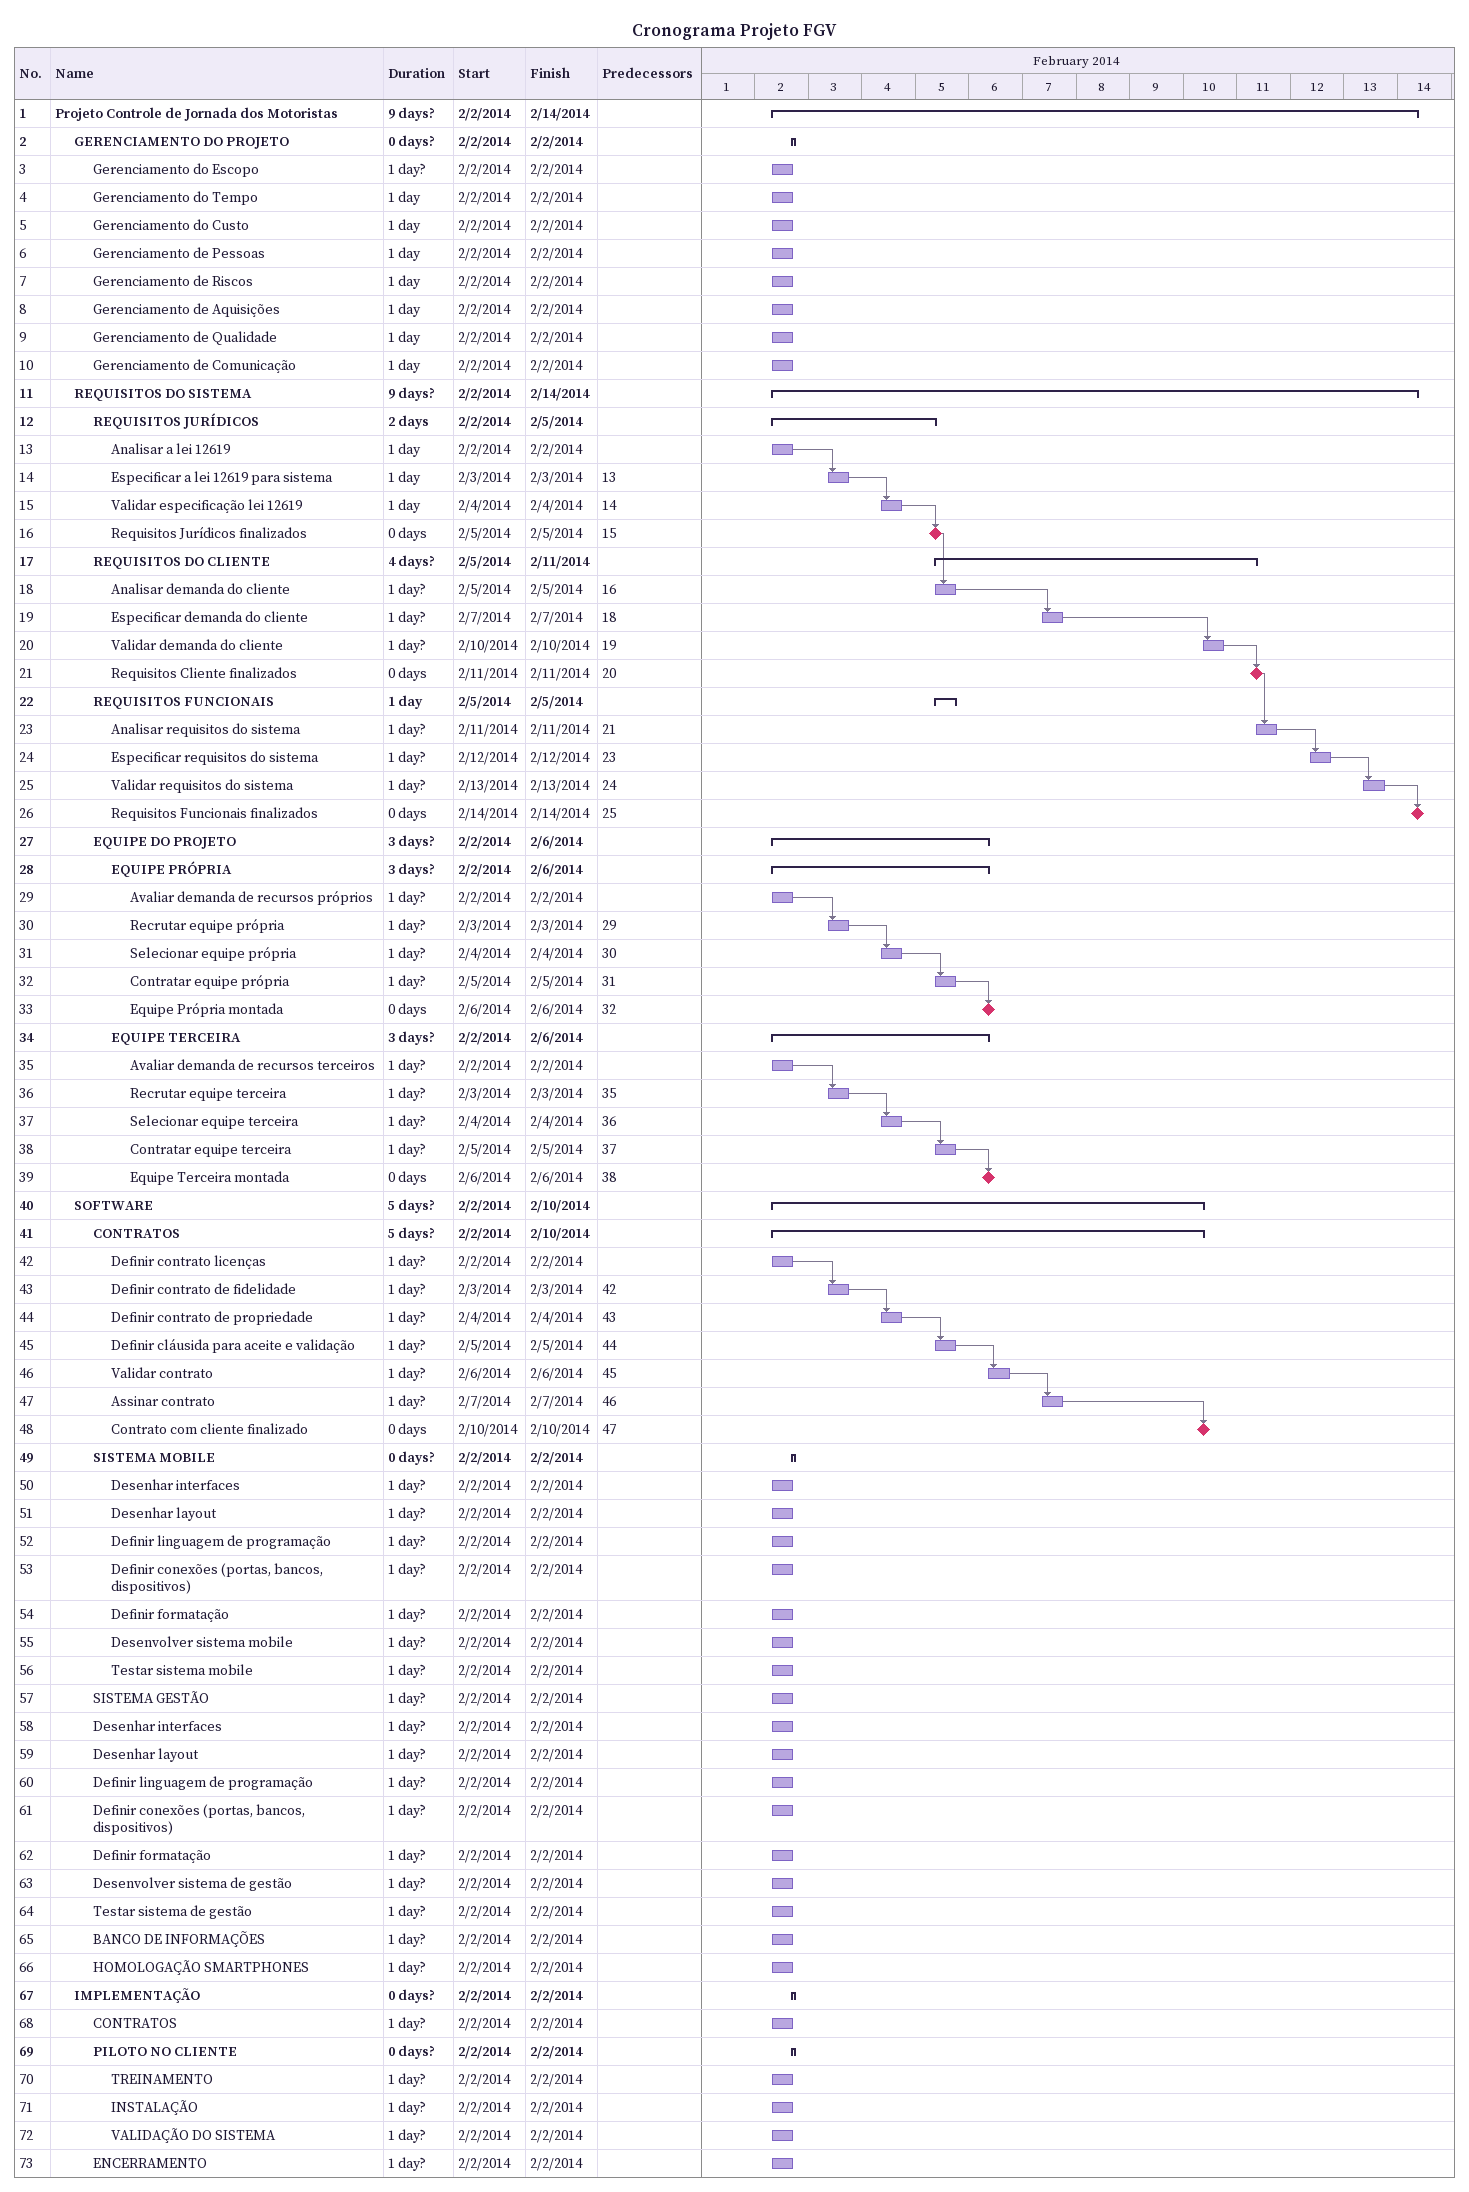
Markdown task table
Cronograma Projeto FGV

| ID | Level | Task | Duration | Start | Finish | Predecessors |
|---|---|---|---|---|---|---|
| 1 | 1 | **Projeto Controle de Jornada dos Motoristas** | 9d? | 2014-02-02 | 2014-02-14 |  |
| 2 | 2 | **GERENCIAMENTO DO PROJETO** | 0d? | 2014-02-02 | 2014-02-02 |  |
| 3 | 3 | Gerenciamento do Escopo | 1d? | 2014-02-02 | 2014-02-02 |  |
| 4 | 3 | Gerenciamento do Tempo | 1d | 2014-02-02 | 2014-02-02 |  |
| 5 | 3 | Gerenciamento do Custo | 1d | 2014-02-02 | 2014-02-02 |  |
| 6 | 3 | Gerenciamento de Pessoas | 1d | 2014-02-02 | 2014-02-02 |  |
| 7 | 3 | Gerenciamento de Riscos | 1d | 2014-02-02 | 2014-02-02 |  |
| 8 | 3 | Gerenciamento de Aquisições | 1d | 2014-02-02 | 2014-02-02 |  |
| 9 | 3 | Gerenciamento de Qualidade | 1d | 2014-02-02 | 2014-02-02 |  |
| 10 | 3 | Gerenciamento de Comunicação | 1d | 2014-02-02 | 2014-02-02 |  |
| 11 | 2 | **REQUISITOS DO SISTEMA** | 9d? | 2014-02-02 | 2014-02-14 |  |
| 12 | 3 | **REQUISITOS JURÍDICOS** | 2d | 2014-02-02 | 2014-02-05 |  |
| 13 | 4 | Analisar a lei 12619 | 1d | 2014-02-02 | 2014-02-02 |  |
| 14 | 4 | Especificar a lei 12619 para sistema | 1d | 2014-02-03 | 2014-02-03 | 13 |
| 15 | 4 | Validar especificação lei 12619 | 1d | 2014-02-04 | 2014-02-04 | 14 |
| 16 | 4 | Requisitos Jurídicos finalizados | 0d | 2014-02-05 | 2014-02-05 | 15 |
| 17 | 3 | **REQUISITOS DO CLIENTE** | 4d? | 2014-02-05 | 2014-02-11 |  |
| 18 | 4 | Analisar demanda do cliente | 1d? | 2014-02-05 | 2014-02-05 | 16 |
| 19 | 4 | Especificar demanda do cliente | 1d? | 2014-02-07 | 2014-02-07 | 18 |
| 20 | 4 | Validar demanda do cliente | 1d? | 2014-02-10 | 2014-02-10 | 19 |
| 21 | 4 | Requisitos Cliente finalizados | 0d | 2014-02-11 | 2014-02-11 | 20 |
| 22 | 3 | **REQUISITOS FUNCIONAIS** | 1d | 2014-02-05 | 2014-02-05 |  |
| 23 | 4 | Analisar requisitos do sistema | 1d? | 2014-02-11 | 2014-02-11 | 21 |
| 24 | 4 | Especificar requisitos do sistema | 1d? | 2014-02-12 | 2014-02-12 | 23 |
| 25 | 4 | Validar requisitos do sistema | 1d? | 2014-02-13 | 2014-02-13 | 24 |
| 26 | 4 | Requisitos Funcionais finalizados | 0d | 2014-02-14 | 2014-02-14 | 25 |
| 27 | 3 | **EQUIPE DO PROJETO** | 3d? | 2014-02-02 | 2014-02-06 |  |
| 28 | 4 | **EQUIPE PRÓPRIA** | 3d? | 2014-02-02 | 2014-02-06 |  |
| 29 | 5 | Avaliar demanda de recursos próprios | 1d? | 2014-02-02 | 2014-02-02 |  |
| 30 | 5 | Recrutar equipe própria | 1d? | 2014-02-03 | 2014-02-03 | 29 |
| 31 | 5 | Selecionar equipe própria | 1d? | 2014-02-04 | 2014-02-04 | 30 |
| 32 | 5 | Contratar equipe própria | 1d? | 2014-02-05 | 2014-02-05 | 31 |
| 33 | 5 | Equipe Própria montada | 0d | 2014-02-06 | 2014-02-06 | 32 |
| 34 | 4 | **EQUIPE TERCEIRA** | 3d? | 2014-02-02 | 2014-02-06 |  |
| 35 | 5 | Avaliar demanda de recursos terceiros | 1d? | 2014-02-02 | 2014-02-02 |  |
| 36 | 5 | Recrutar equipe terceira | 1d? | 2014-02-03 | 2014-02-03 | 35 |
| 37 | 5 | Selecionar equipe terceira | 1d? | 2014-02-04 | 2014-02-04 | 36 |
| 38 | 5 | Contratar equipe terceira | 1d? | 2014-02-05 | 2014-02-05 | 37 |
| 39 | 5 | Equipe Terceira montada | 0d | 2014-02-06 | 2014-02-06 | 38 |
| 40 | 2 | **SOFTWARE** | 5d? | 2014-02-02 | 2014-02-10 |  |
| 41 | 3 | **CONTRATOS** | 5d? | 2014-02-02 | 2014-02-10 |  |
| 42 | 4 | Definir contrato licenças | 1d? | 2014-02-02 | 2014-02-02 |  |
| 43 | 4 | Definir contrato de fidelidade | 1d? | 2014-02-03 | 2014-02-03 | 42 |
| 44 | 4 | Definir contrato de propriedade | 1d? | 2014-02-04 | 2014-02-04 | 43 |
| 45 | 4 | Definir cláusida para aceite e validação | 1d? | 2014-02-05 | 2014-02-05 | 44 |
| 46 | 4 | Validar contrato | 1d? | 2014-02-06 | 2014-02-06 | 45 |
| 47 | 4 | Assinar contrato | 1d? | 2014-02-07 | 2014-02-07 | 46 |
| 48 | 4 | Contrato com cliente finalizado | 0d | 2014-02-10 | 2014-02-10 | 47 |
| 49 | 3 | **SISTEMA MOBILE** | 0d? | 2014-02-02 | 2014-02-02 |  |
| 50 | 4 | Desenhar interfaces | 1d? | 2014-02-02 | 2014-02-02 |  |
| 51 | 4 | Desenhar layout | 1d? | 2014-02-02 | 2014-02-02 |  |
| 52 | 4 | Definir linguagem de programação | 1d? | 2014-02-02 | 2014-02-02 |  |
| 53 | 4 | Definir conexões (portas, bancos, dispositivos) | 1d? | 2014-02-02 | 2014-02-02 |  |
| 54 | 4 | Definir formatação | 1d? | 2014-02-02 | 2014-02-02 |  |
| 55 | 4 | Desenvolver sistema mobile | 1d? | 2014-02-02 | 2014-02-02 |  |
| 56 | 4 | Testar sistema mobile | 1d? | 2014-02-02 | 2014-02-02 |  |
| 57 | 3 | SISTEMA GESTÃO | 1d? | 2014-02-02 | 2014-02-02 |  |
| 58 | 3 | Desenhar interfaces | 1d? | 2014-02-02 | 2014-02-02 |  |
| 59 | 3 | Desenhar layout | 1d? | 2014-02-02 | 2014-02-02 |  |
| 60 | 3 | Definir linguagem de programação | 1d? | 2014-02-02 | 2014-02-02 |  |
| 61 | 3 | Definir conexões (portas, bancos, dispositivos) | 1d? | 2014-02-02 | 2014-02-02 |  |
| 62 | 3 | Definir formatação | 1d? | 2014-02-02 | 2014-02-02 |  |
| 63 | 3 | Desenvolver sistema de gestão | 1d? | 2014-02-02 | 2014-02-02 |  |
| 64 | 3 | Testar sistema de gestão | 1d? | 2014-02-02 | 2014-02-02 |  |
| 65 | 3 | BANCO DE INFORMAÇÕES | 1d? | 2014-02-02 | 2014-02-02 |  |
| 66 | 3 | HOMOLOGAÇÃO SMARTPHONES | 1d? | 2014-02-02 | 2014-02-02 |  |
| 67 | 2 | **IMPLEMENTAÇÃO** | 0d? | 2014-02-02 | 2014-02-02 |  |
| 68 | 3 | CONTRATOS | 1d? | 2014-02-02 | 2014-02-02 |  |
| 69 | 3 | **PILOTO NO CLIENTE** | 0d? | 2014-02-02 | 2014-02-02 |  |
| 70 | 4 | TREINAMENTO | 1d? | 2014-02-02 | 2014-02-02 |  |
| 71 | 4 | INSTALAÇÃO | 1d? | 2014-02-02 | 2014-02-02 |  |
| 72 | 4 | VALIDAÇÃO DO SISTEMA | 1d? | 2014-02-02 | 2014-02-02 |  |
| 73 | 3 | ENCERRAMENTO | 1d? | 2014-02-02 | 2014-02-02 |  |
